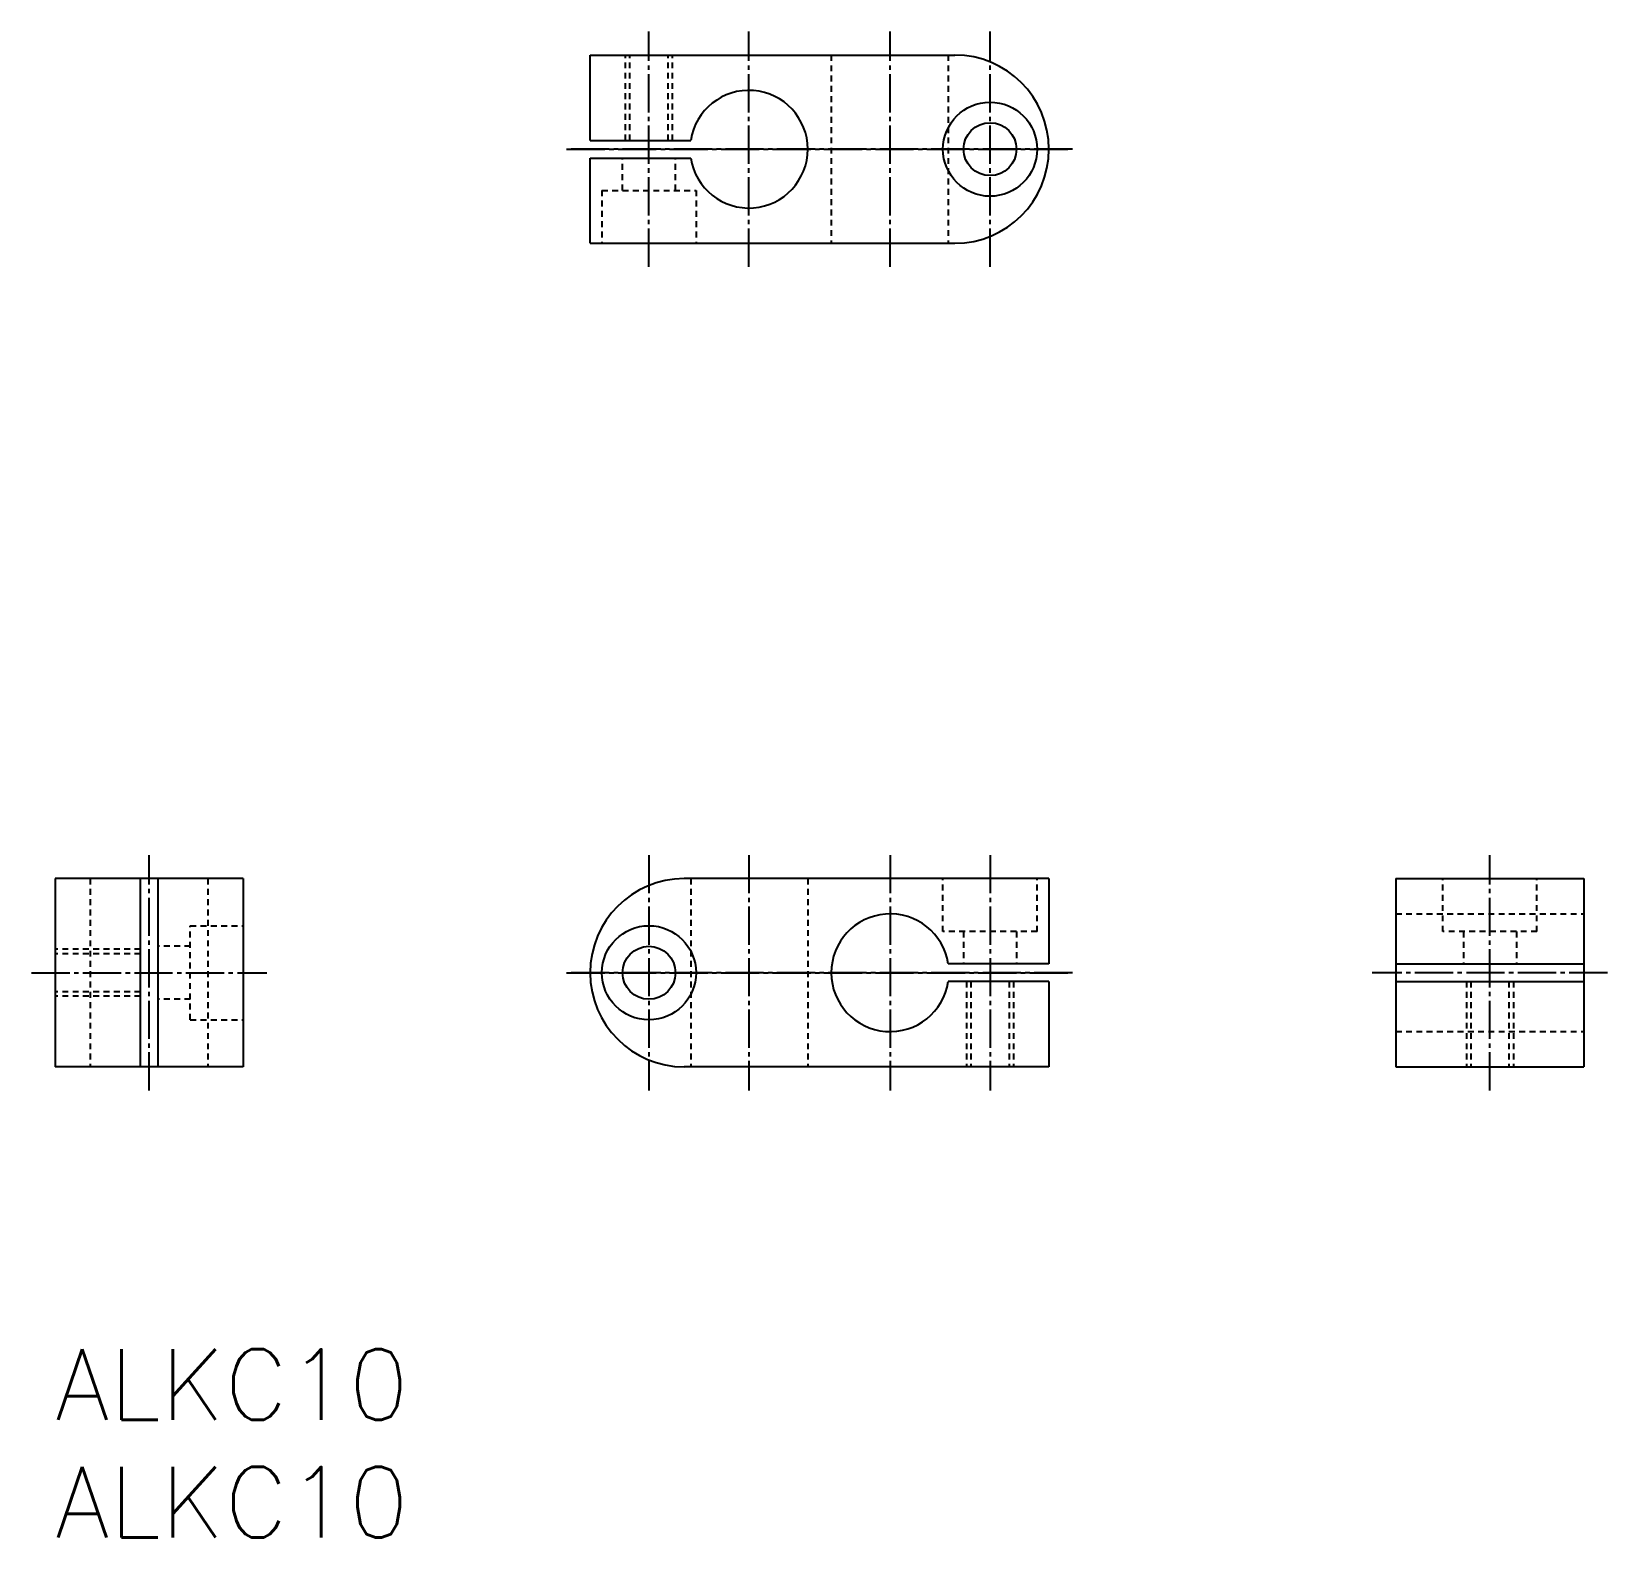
# Model space of a CAD drawing. Extents: x -349 to -215, y -2271 to -2143.
import ezdxf

# ---------------------------------------------------------------- set-up
doc = ezdxf.new("R2010")
doc.units = 0
doc.header["$LTSCALE"] = 0.25
doc.linetypes.add('CENTER', pattern=[17.5, 13, -1.5, 1.5, -1.5])
doc.linetypes.add('DASHED', pattern=[3.5, 2, -1.5])
doc.layers.get('0').update_dxf_attribs({"linetype": 'CONTINUOUS'})
doc.layers.add('CENTER', color=1, linetype='CENTER')
doc.styles.get("Standard").update_dxf_attribs({"font": 'txt', "bigfont": 'BIGFONT'})

msp = doc.modelspace()

# ---------------------------------------------------------------- linework, layer by layer
at = {"color": 7, "linetype": 'CONTINUOUS'}
for p, q in [((-301.62, -2152.51), (-301.62, -2145.26)), ((-301.62, -2145.26), (-270.62, -2145.26)), ((-301.62, -2152.51), (-293.06, -2152.51)), ((-301.62, -2154.01), (-293.06, -2154.01)), ((-301.62, -2161.26), (-301.62, -2154.01)), ((-301.62, -2161.26), (-270.62, -2161.26)), ((-331.12, -2215.26), (-347.12, -2215.26)), ((-347.12, -2215.26), (-347.12, -2231.26)), ((-339.87, -2215.26), (-339.87, -2231.26)), ((-338.37, -2215.26), (-338.37, -2231.26)), ((-331.12, -2215.26), (-331.12, -2231.26)), ((-262.62, -2215.26), (-293.62, -2215.26)), ((-262.62, -2215.26), (-262.62, -2222.51)), ((-233.12, -2215.26), (-233.12, -2231.26)), ((-233.12, -2215.26), (-217.12, -2215.26)), ((-217.12, -2215.26), (-217.12, -2231.26)), ((-262.62, -2222.51), (-271.18, -2222.51)), ((-233.12, -2222.51), (-217.12, -2222.51)), ((-262.62, -2224.01), (-271.18, -2224.01)), ((-262.62, -2224.01), (-262.62, -2231.26)), ((-233.12, -2224.01), (-217.12, -2224.01)), ((-331.12, -2231.26), (-347.12, -2231.26)), ((-262.62, -2231.26), (-293.62, -2231.26)), ((-233.12, -2231.26), (-217.12, -2231.26))]:
    msp.add_line(p, q, dxfattribs=at)
at = {"color": 3, "linetype": 'DASHED'}
for p, q in [((-298.62, -2152.51), (-298.62, -2145.26)), ((-298.24, -2152.51), (-298.24, -2145.26)), ((-295, -2152.51), (-295, -2145.26)), ((-294.62, -2152.51), (-294.62, -2145.26)), ((-281.12, -2145.26), (-281.12, -2161.26)), ((-271.18, -2145.26), (-271.18, -2161.26)), ((-298.87, -2156.76), (-298.87, -2154.01)), ((-294.37, -2156.76), (-294.37, -2154.01)), ((-300.62, -2156.76), (-292.62, -2156.76)), ((-300.62, -2156.76), (-300.62, -2161.26)), ((-292.62, -2156.76), (-292.62, -2161.26)), ((-344.12, -2215.26), (-344.12, -2231.26)), ((-334.12, -2215.26), (-334.12, -2231.26)), ((-293.06, -2215.26), (-293.06, -2231.26)), ((-283.12, -2215.26), (-283.12, -2231.26)), ((-271.62, -2219.76), (-271.62, -2215.26)), ((-263.62, -2219.76), (-263.62, -2215.26)), ((-229.12, -2219.76), (-229.12, -2215.26)), ((-221.12, -2219.76), (-221.12, -2215.26)), ((-233.12, -2218.26), (-217.12, -2218.26)), ((-335.62, -2227.26), (-335.62, -2219.26)), ((-335.62, -2219.26), (-331.12, -2219.26)), ((-263.62, -2219.76), (-271.62, -2219.76)), ((-269.87, -2219.76), (-269.87, -2222.51)), ((-265.37, -2219.76), (-265.37, -2222.51)), ((-221.12, -2219.76), (-229.12, -2219.76)), ((-227.37, -2219.76), (-227.37, -2222.51)), ((-222.87, -2219.76), (-222.87, -2222.51)), ((-339.87, -2221.26), (-347.12, -2221.26)), ((-339.87, -2221.64), (-347.12, -2221.64)), ((-335.62, -2221.01), (-338.37, -2221.01)), ((-269.62, -2224.01), (-269.62, -2231.26)), ((-269.24, -2224.01), (-269.24, -2231.26)), ((-266, -2224.01), (-266, -2231.26)), ((-265.62, -2224.01), (-265.62, -2231.26)), ((-227.12, -2224.01), (-227.12, -2231.26)), ((-226.74, -2224.01), (-226.74, -2231.26)), ((-223.5, -2224.01), (-223.5, -2231.26)), ((-223.12, -2224.01), (-223.12, -2231.26)), ((-339.87, -2224.88), (-347.12, -2224.88)), ((-339.87, -2225.26), (-347.12, -2225.26)), ((-335.62, -2225.51), (-338.37, -2225.51)), ((-335.62, -2227.26), (-331.12, -2227.26)), ((-233.12, -2228.26), (-217.12, -2228.26))]:
    msp.add_line(p, q, dxfattribs=at)
at = {"color": 7, "linetype": 'CONTINUOUS'}
for centre, radius in [((-267.62, -2153.26), 4), ((-267.62, -2153.26), 2.25), ((-296.62, -2223.26), 4), ((-296.62, -2223.26), 2.25)]:
    msp.add_circle(centre, radius, dxfattribs=at)
for centre, radius, start, end in [((-270.62, -2153.26), 8, 270, 90), ((-288.12, -2153.26), 5, 188.6269, 171.3731), ((-293.62, -2223.26), 8, 90, 270), ((-276.12, -2223.26), 5, 8.6269, 351.3731)]:
    msp.add_arc(centre, radius, start, end, dxfattribs=at)
at = {"layer": 'CENTER', "color": 1, "linetype": 'CENTER'}
for p, q in [((-296.62, -2163.26), (-296.62, -2143.26)), ((-288.12, -2163.26), (-288.12, -2143.26)), ((-276.12, -2163.26), (-276.12, -2143.26)), ((-267.62, -2163.26), (-267.62, -2143.26)), ((-260.62, -2153.26), (-303.62, -2153.26)), ((-303.62, -2153.26), (-260.62, -2153.26)), ((-339.12, -2233.26), (-339.12, -2213.26)), ((-296.62, -2213.26), (-296.62, -2233.26)), ((-288.12, -2213.26), (-288.12, -2233.26)), ((-276.12, -2213.26), (-276.12, -2233.26)), ((-267.62, -2213.26), (-267.62, -2233.26)), ((-225.12, -2233.26), (-225.12, -2213.26)), ((-349.12, -2223.26), (-329.12, -2223.26)), ((-260.62, -2223.26), (-303.62, -2223.26)), ((-303.62, -2223.26), (-260.62, -2223.26)), ((-215.12, -2223.26), (-235.12, -2223.26))]:
    msp.add_line(p, q, dxfattribs=at)

# ---------------------------------------------------------------- texts
at = {"color": 7, "linetype": 'CONTINUOUS'}
for p in [(-347.12, -2261.26), (-347.12, -2271.26)]:
    msp.add_text('ALKC10', height=6, dxfattribs=at).set_placement(p)

doc.saveas('drawing.dxf')
